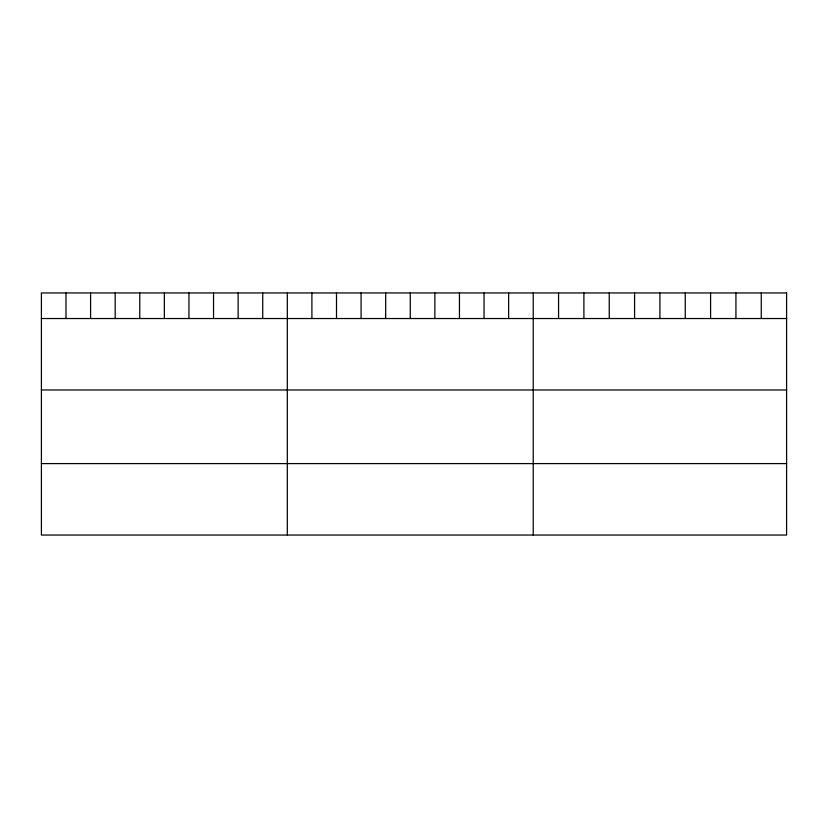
<?xml version="1.0" encoding="UTF-8"?>
<svg xmlns="http://www.w3.org/2000/svg" width="828" height="828" viewBox="0 0 828 828"><rect width="100%" height="100%" fill="white"/><g stroke="black" fill="none" stroke-linecap="round" stroke-linejoin="round"><path stroke-width="1.24" d="M41.4 318.532L786.6 318.532M41.4 389.978L786.6 389.978M41.4 463.597L786.6 463.597M761.263 292.957L761.263 318.532M735.926 292.957L735.926 318.532M710.59 292.957L710.59 318.532M685.253 292.957L685.253 318.532M659.916 292.957L659.916 318.532M634.579 292.957L634.579 318.532M609.242 292.957L609.242 318.532M583.906 292.957L583.906 318.532M558.569 292.957L558.569 318.532M533.232 292.957L533.232 535.043M508.64 292.957L508.64 318.532M484.049 292.957L484.049 318.532M459.457 292.957L459.457 318.532M434.866 292.957L434.866 318.532M410.274 292.957L410.274 318.532M385.682 292.957L385.682 318.532M361.091 292.957L361.091 318.532M336.499 292.957L336.499 318.532M311.908 292.957L311.908 318.532M287.316 292.957L287.316 535.043M262.724 292.957L262.724 318.532M238.133 292.957L238.133 318.532M213.541 292.957L213.541 318.532M188.95 292.957L188.95 318.532M164.358 292.957L164.358 318.532M139.766 292.957L139.766 318.532M115.175 292.957L115.175 318.532M90.583 292.957L90.583 318.532M65.992 292.957L65.992 318.532M786.6 292.957L41.4 292.957L41.4 535.043L786.6 535.043L786.6 292.957"/></g></svg>
